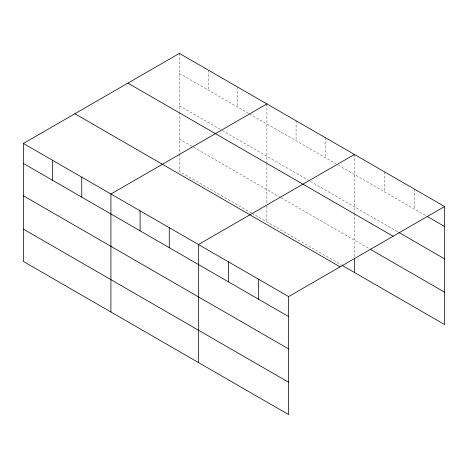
<?xml version="1.0" encoding="UTF-8"?>
<svg xmlns="http://www.w3.org/2000/svg" width="468" height="468" viewBox="0 0 468 468"><rect width="100%" height="100%" fill="white"/><g stroke="black" fill="none" stroke-linecap="round" stroke-linejoin="round"><path stroke-width="0.35" stroke-dasharray="2.34 1.75" d="M179.379 73.406L248.9 113.548M249.52 113.905L335.802 163.718M338.288 165.151L425.816 215.684M179.379 105.75L221.592 130.122M222.212 130.478L309.734 181.011M310.354 181.368L398.262 232.122M179.379 139.072L193.038 146.958M193.658 147.315L280.56 197.49M281.18 197.847L368.831 248.449M251.386 212.987L179.379 171.417L179.379 154.165M252.006 213.344L341.388 264.952M414.543 189.177L414.543 209.178M384.485 171.82L384.485 191.821M354.428 154.469L354.428 212.607M354.428 213.332L354.428 257.382M325.248 137.627L325.248 157.628M296.074 120.779L296.074 140.78M266.9 103.937L266.9 162.8M266.9 163.525L266.9 203.258M266.9 206.136L266.9 221.943M237.726 87.095L237.726 107.096M208.552 70.253L208.552 90.254M179.379 53.405L179.379 111.548M179.379 112.267L179.379 153.446"/><path stroke-width="0.7" d="M288.621 348.929L288.621 296.583L23.4 143.46L23.4 261.472L288.621 414.595L288.621 348.929L23.4 195.805M342.009 265.309L444.6 324.54L444.6 206.528L179.379 53.405L23.4 143.46M266.9 103.937L110.922 193.992L110.922 311.998M354.428 154.469L198.444 244.524L198.444 362.53M288.621 296.583L444.6 206.528M427.068 216.409L444.6 226.53M398.888 232.479L444.6 258.874M127.904 83.123L393.126 236.246M370.083 249.175L444.6 292.196M74.874 113.742L340.096 266.865M23.4 163.461L288.621 316.584M23.4 229.127L288.621 382.251M354.428 258.102L354.428 272.475M258.564 279.232L258.564 299.233M228.501 261.875L228.501 281.876M169.27 227.682L169.27 247.683M140.096 210.834L140.096 230.835M81.748 177.15L81.748 197.151M52.574 160.308L52.574 180.309"/></g></svg>
